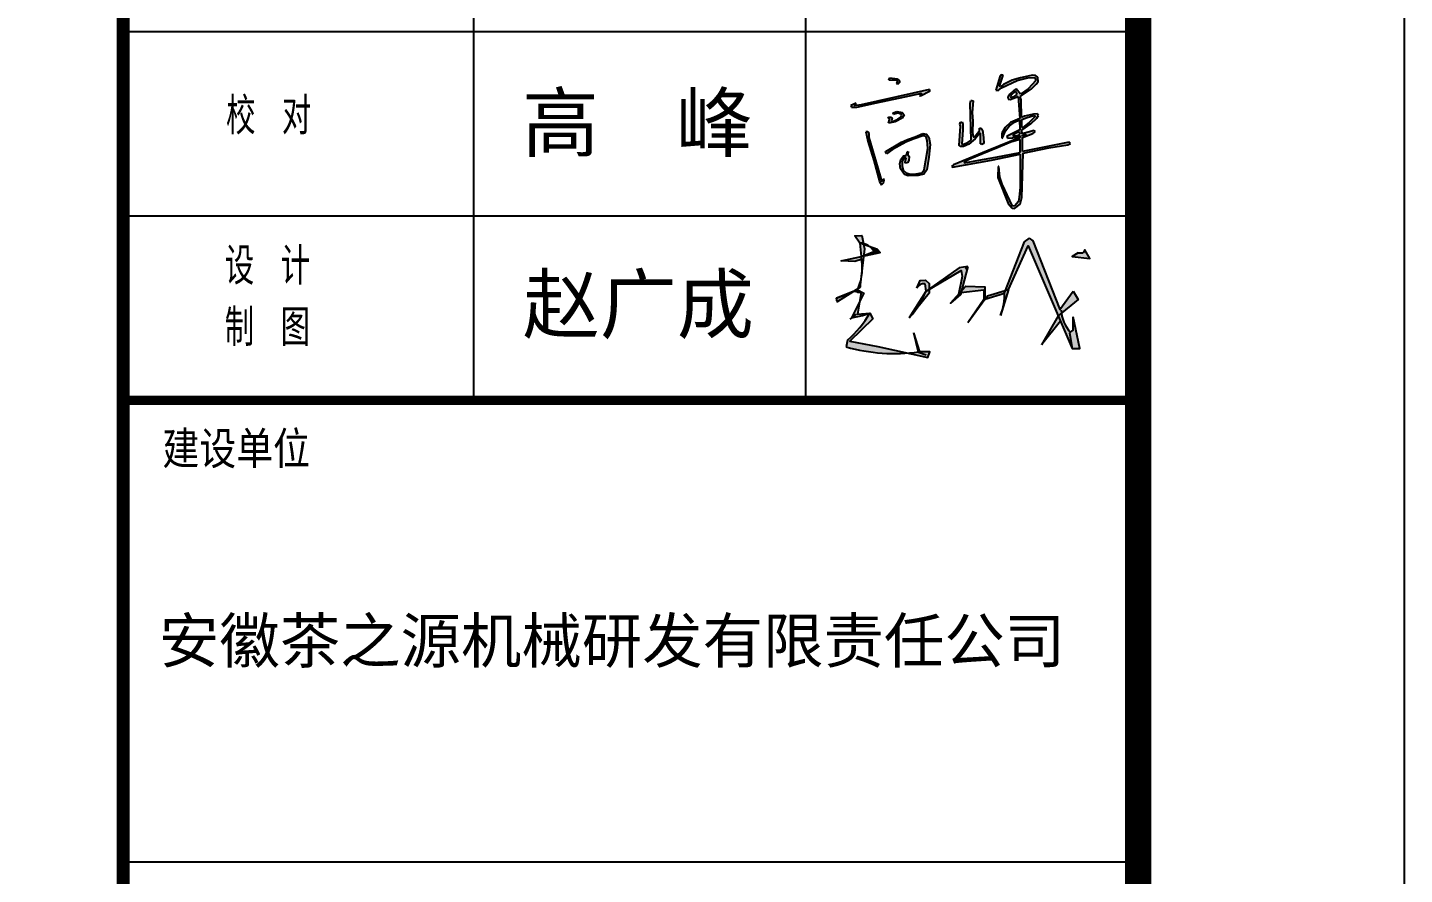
# Model space of a CAD drawing. Extents: x -21908402 to 2681150, y 103181 to 5079726.
# Drawn here: x 1506010 to 1511181, y 473378 to 476558 of the extents above; entities that cross this region are included whole.
import ezdxf

# ---------------------------------------------------------------- set-up
doc = ezdxf.new("R2010")
doc.units = 0
doc.header["$LTSCALE"] = 1000
for name, color, linetype in [('1', 140, 'Continuous'), ('PP-PM-TK', 7, 'Continuous'), ('PUB_TEXT', 7, 'Continuous'), ('PUB_TITLE', 4, 'Continuous'), ('签名', 255, 'Continuous')]:
    doc.layers.add(name, color=color, linetype=linetype)
doc.styles.add('-黑体', font='simhei.ttf', dxfattribs={"width": 0.8})
doc.styles.add('TQ', font='txt.shx', dxfattribs={"width": 0.8, "bigfont": 'hztxt.shx'})

# ---------------------------------------------------------------- blocks, each defined once
blk = doc.blocks.new('GFDD')
h = blk.add_hatch(color=256)
h.paths.add_polyline_path([(1627038, 397110), (1627036, 397215), (1626962, 397193), (1626858, 397149), (1626727, 397096), (1626624, 397053), (1626578, 397031), (1626585, 397025), (1626700, 397046), (1626840, 397072)], flags=16)
h.paths.add_polyline_path([(1627056, 397242), (1627056, 397253), (1627074, 397256), (1627085, 397258), (1627082, 397252)], flags=16)
h.paths.add_polyline_path([(1627038, 397257), (1627033, 397277), (1626996, 397263), (1626977, 397250), (1626979, 397243), (1627025, 397251)], flags=16)
h.paths.add_polyline_path([(1627050, 397312), (1627052, 397378), (1627095, 397395), (1627149, 397410), (1627162, 397404), (1627111, 397353), (1627059, 397312)], flags=16)
h.paths.add_polyline_path([(1626994, 397566), (1627013, 397580), (1627005, 397603), (1626996, 397605), (1626961, 397573), (1626957, 397562), (1626962, 397556)], flags=16)
h.paths.add_polyline_path([(1626868, 397647), (1626899, 397738), (1626882, 397741), (1626872, 397724), (1626840, 397615), (1626859, 397612), (1626885, 397636), (1627013, 397695), (1627099, 397717), (1627156, 397718), (1627165, 397694), (1627102, 397626), (1627039, 397583), (1627006, 397626), (1626986, 397614), (1626953, 397583), (1626936, 397558), (1626940, 397543), (1626957, 397540), (1627022, 397565), (1627034, 397386), (1626959, 397353), (1626916, 397313), (1626889, 397266), (1626887, 397225), (1626893, 397228), (1626917, 397286), (1626949, 397324), (1626992, 397356), (1627032, 397374), (1627034, 397293), (1626937, 397246), (1626930, 397243), (1626935, 397227), (1626976, 397228), (1627036, 397246), (1627037, 397232), (1626777, 397125), (1626495, 397010), (1626478, 396996), (1626486, 396989), (1626804, 397048), (1627037, 397095), (1627036, 396828), (1627028, 396746), (1627025, 396712), (1626994, 396676), (1626976, 396673), (1626890, 396853), (1626871, 396909), (1626864, 396996), (1626859, 396995), (1626856, 396906), (1626940, 396695), (1626971, 396657), (1626990, 396653), (1627038, 396688), (1627052, 396743), (1627062, 397103), (1627270, 397148), (1627426, 397171), (1627447, 397183), (1627436, 397192), (1627056, 397116), (1627057, 397232), (1627140, 397264), (1627159, 397278), (1627152, 397287), (1627053, 397262), (1627052, 397292), (1627124, 397341), (1627174, 397388), (1627185, 397409), (1627176, 397423), (1627146, 397422), (1627073, 397404), (1627049, 397394), (1627045, 397536), (1627036, 397565), (1627127, 397623), (1627167, 397665), (1627184, 397683), (1627181, 397722), (1627163, 397736), (1627138, 397737), (1627040, 397717), (1626973, 397696), (1626902, 397663), (1626874, 397642)])
h.paths.add_polyline_path([(1626645, 397533), (1626654, 397529), (1626648, 397435), (1626653, 397365), (1626651, 397275), (1626652, 397252), (1626655, 397236), (1626667, 397237), (1626701, 397279), (1626706, 397289), (1626707, 397306), (1626720, 397307), (1626732, 397291), (1626738, 397230), (1626742, 397181), (1626725, 397174), (1626715, 397179), (1626716, 397262), (1626711, 397269), (1626671, 397220), (1626619, 397177), (1626577, 397159), (1626549, 397157), (1626541, 397166), (1626552, 397324), (1626547, 397339), (1626551, 397355), (1626565, 397355), (1626571, 397340), (1626570, 397293), (1626562, 397178), (1626568, 397175), (1626607, 397187), (1626638, 397210), (1626632, 397509), (1626635, 397531)], flags=17)
h.paths.add_polyline_path([(1625942, 397109), (1625944, 397117), (1626074, 397193), (1626122, 397216), (1626184, 397237), (1626245, 397263), (1626277, 397259), (1626296, 397233), (1626307, 397173), (1626296, 397070), (1626278, 396968), (1626255, 396934), (1626209, 396921), (1626127, 396919), (1626098, 396930), (1626064, 396976), (1626059, 397018), (1626068, 397052), (1626089, 397081), (1626114, 397088), (1626121, 397115), (1626128, 397116), (1626124, 397093), (1626134, 397077), (1626131, 397045), (1626122, 397024), (1626104, 397022), (1626103, 397030), (1626111, 397066), (1626105, 397071), (1626094, 397065), (1626078, 397038), (1626077, 396995), (1626085, 396966), (1626111, 396943), (1626142, 396933), (1626193, 396935), (1626237, 396944), (1626258, 396969), (1626287, 397143), (1626281, 397206), (1626272, 397236), (1626262, 397246), (1626245, 397246), (1626176, 397221), (1626108, 397192), (1625999, 397133), (1625950, 397098)])
h.paths.add_polyline_path([(1625798, 397276), (1625784, 397277), (1625798, 397201), (1625848, 397044), (1625894, 396873), (1625910, 396847), (1625929, 396866), (1625933, 396889), (1625925, 396892), (1625915, 396871), (1625809, 397232), (1625811, 397263)])
h.paths.add_polyline_path([(1626009, 397418), (1626004, 397432), (1626034, 397443), (1626079, 397435), (1626095, 397415), (1626079, 397388), (1626022, 397358), (1625981, 397349), (1625968, 397347), (1625975, 397374), (1625979, 397388), (1625964, 397387), (1625966, 397399), (1625987, 397397), (1625998, 397388), (1625992, 397367), (1625994, 397359), (1626042, 397379), (1626070, 397398), (1626074, 397413), (1626067, 397421), (1626046, 397428), (1626021, 397423)])
h.paths.add_polyline_path([(1625687, 397492), (1625704, 397510), (1625660, 397490), (1625667, 397477), (1625710, 397479), (1625869, 397512), (1626101, 397561), (1626237, 397591), (1626220, 397572), (1626227, 397570), (1626306, 397611), (1626299, 397621), (1625745, 397497), (1625725, 397493)])
h.paths.add_polyline_path([(1625969, 397698), (1625979, 397716), (1626037, 397708), (1626057, 397692), (1626056, 397679), (1626041, 397663), (1626036, 397669), (1626044, 397688), (1626032, 397694)])
h = blk.add_hatch(color=7)
h.paths.add_polyline_path([(1625763, 396369), (1625765, 396361), (1625816, 396343, 0.116266)])
h.paths.add_polyline_path([(1625763, 396369, 0.057627), (1625734, 396373), (1625765, 396361)])
h.paths.add_polyline_path([(1625749, 396435), (1625694, 396432), (1625734, 396373, -0.057627), (1625763, 396369)])
h.paths.add_polyline_path([(1625765, 396361), (1625734, 396373), (1625743, 396264), (1625749, 396265), (1625766, 396272), (1625772, 396327)])
h.paths.add_polyline_path([(1625765, 396268), (1625749, 396265), (1625744, 396263), (1625743, 396264), (1625582, 396229), (1625694, 396223), (1625748, 396241, -0.038196), (1625754, 396174)])
for points in [[(1625878, 396320), (1625816, 396343, -0.103849), (1625850, 396301), (1625843, 396303), (1625766, 396272), (1625765, 396268), (1625898, 396297)], [(1625754, 396174), (1625740, 396065, 0.063244)], [(1626901, 395862), (1626878, 395785, 0.044667)], [(1625880, 395531), (1625653, 395575), (1625840, 395757), (1625816, 395802), (1625816, 395802, -0.075391), (1625634, 395584), (1625622, 395529, 0.088195), (1626119, 395479)], [(1627373, 395803), (1627346, 395781), (1627459, 395515), (1627439, 395644), (1627445, 395648, -0.153082)]]:
    blk.add_hatch(color=7).paths.add_polyline_path(points)
h = blk.add_hatch(color=7)
h.paths.add_polyline_path([(1627564, 396319), (1627549, 396293), (1627509, 396293), (1627460, 396264), (1627603, 396247)])
h.paths.add_polyline_path([(1627509, 395913), (1627469, 395983), (1627360, 395834), (1627140, 396392), (1627110, 396412), (1627070, 396382), (1626916, 395988), (1626942, 395996), (1627103, 396351), (1627346, 395781)])
h.paths.add_polyline_path([(1627469, 395774), (1627469, 395664), (1627439, 395644), (1627459, 395515), (1627522, 395515)])
h.paths.add_polyline_path([(1627364, 395739), (1627346, 395781), (1627210, 395545)])
h = blk.add_hatch(color=7)
h.paths.add_polyline_path([(1626267, 396072), (1626225, 396070), (1626199, 396010, -0.339667), (1626264, 396042), (1626272, 395983), (1626298, 396001), (1626298, 396044)])
h.paths.add_polyline_path([(1626298, 395967), (1626298, 395998), (1626273, 395984, -0.059149), (1626205, 395852)])
h.paths.add_polyline_path([(1626273, 395984), (1626272, 395983), (1626138, 395769), (1626205, 395852, 0.059149)])
h.paths.add_polyline_path([(1626611, 396183), (1626542, 396173), (1626298, 396001), (1626298, 395998), (1626559, 396151), (1626566, 396102), (1626536, 395955), (1626559, 395981)])
h.paths.add_polyline_path([(1626552, 395954), (1626559, 395981), (1626472, 395884)])
h = blk.add_hatch(color=7)
h.paths.add_polyline_path([(1625740, 396065, -0.036058), (1625720, 396005), (1625734, 396013)])
h.paths.add_polyline_path([(1625684, 395981), (1625544, 395924), (1625550, 395895)])
h.paths.add_polyline_path([(1625714, 395993), (1625684, 395981), (1625714, 395974), (1625744, 395974), (1625730, 395895), (1625766, 395967)])
h = blk.add_hatch(color=7)
h.paths.add_polyline_path([(1626751, 396018), (1626595, 396022), (1626559, 395981), (1626556, 395971), (1626741, 395993), (1626741, 395914), (1626611, 395724), (1626751, 395914)])
h.paths.add_polyline_path([(1626911, 395964, -0.057111), (1626901, 395862), (1626942, 395996), (1626771, 395944), (1626751, 395914)])
h = blk.add_hatch(color=7)
h.paths.add_polyline_path([(1625816, 395802), (1625714, 395794), (1625730, 395895), (1625666, 395764), (1625756, 395785)])
h.paths.add_polyline_path([(1626211, 395489, -0.016275), (1626119, 395479), (1626288, 395442), (1626302, 395489), (1626223, 395489), (1626172, 395644)])
for p, q in [((1625969, 397698), (1625979, 397716)), ((1626032, 397694), (1625969, 397698)), ((1625979, 397716), (1626037, 397708)), ((1626044, 397688), (1626032, 397694)), ((1626036, 397669), (1626044, 397688)), ((1626041, 397663), (1626036, 397669)), ((1626037, 397708), (1626057, 397692)), ((1626056, 397679), (1626041, 397663)), ((1626041, 397663), (1626041, 397663)), ((1626057, 397692), (1626056, 397679)), ((1626872, 397724), (1626840, 397615)), ((1626868, 397647), (1626899, 397738)), ((1626874, 397642), (1626868, 397647)), ((1626882, 397741), (1626872, 397724)), ((1626902, 397663), (1626874, 397642)), ((1626899, 397738), (1626882, 397741)), ((1626885, 397636), (1627013, 397695)), ((1626973, 397696), (1626902, 397663)), ((1627040, 397717), (1626973, 397696)), ((1627013, 397695), (1627099, 397717)), ((1627138, 397737), (1627040, 397717)), ((1627099, 397717), (1627156, 397718)), ((1627165, 397694), (1627102, 397626)), ((1627127, 397623), (1627167, 397665)), ((1627163, 397736), (1627138, 397737)), ((1627156, 397718), (1627165, 397694)), ((1627181, 397722), (1627163, 397736)), ((1627167, 397665), (1627184, 397683)), ((1627184, 397683), (1627181, 397722)), ((1626299, 397621), (1625745, 397497)), ((1625869, 397512), (1626101, 397561)), ((1626101, 397561), (1626237, 397591)), ((1626237, 397591), (1626220, 397572)), ((1626220, 397572), (1626227, 397570)), ((1626227, 397570), (1626306, 397611)), ((1626237, 397591), (1626237, 397591)), ((1626306, 397611), (1626299, 397621)), ((1626635, 397531), (1626645, 397533)), ((1626645, 397533), (1626654, 397529)), ((1626840, 397615), (1626859, 397612)), ((1626859, 397612), (1626885, 397636)), ((1626953, 397583), (1626936, 397558)), ((1626936, 397558), (1626940, 397543)), ((1626940, 397543), (1626957, 397540)), ((1626986, 397614), (1626953, 397583)), ((1626961, 397573), (1626957, 397562)), ((1626957, 397540), (1627022, 397565)), ((1626957, 397562), (1626962, 397556)), ((1626996, 397605), (1626961, 397573)), ((1626962, 397556), (1626994, 397566)), ((1627006, 397626), (1626986, 397614)), ((1626994, 397566), (1627013, 397580)), ((1627005, 397603), (1626996, 397605)), ((1627013, 397580), (1627005, 397603)), ((1627039, 397583), (1627006, 397626)), ((1627022, 397565), (1627034, 397386)), ((1627036, 397565), (1627127, 397623)), ((1627045, 397536), (1627036, 397565)), ((1627102, 397626), (1627039, 397583)), ((1627049, 397394), (1627045, 397536)), ((1625704, 397510), (1625660, 397490)), ((1625660, 397490), (1625667, 397477)), ((1625667, 397477), (1625710, 397479)), ((1625687, 397492), (1625704, 397510)), ((1625725, 397493), (1625687, 397492)), ((1625710, 397479), (1625869, 397512)), ((1625745, 397497), (1625725, 397493)), ((1626004, 397432), (1626034, 397443)), ((1626009, 397418), (1626004, 397432)), ((1626021, 397423), (1626009, 397418)), ((1626046, 397428), (1626021, 397423)), ((1626034, 397443), (1626079, 397435)), ((1626067, 397421), (1626046, 397428)), ((1626074, 397413), (1626067, 397421)), ((1626079, 397435), (1626095, 397415)), ((1626632, 397509), (1626635, 397531)), ((1626638, 397210), (1626632, 397509)), ((1626654, 397529), (1626648, 397435)), ((1626648, 397435), (1626653, 397365)), ((1627146, 397422), (1627073, 397404)), ((1627176, 397423), (1627146, 397422)), ((1627185, 397409), (1627176, 397423)), ((1625964, 397387), (1625966, 397399)), ((1625979, 397388), (1625964, 397387)), ((1625966, 397399), (1625987, 397397)), ((1625968, 397347), (1625975, 397374)), ((1625981, 397349), (1625968, 397347)), ((1625975, 397374), (1625979, 397388)), ((1626022, 397358), (1625981, 397349)), ((1625987, 397397), (1625998, 397388)), ((1625998, 397388), (1625992, 397367)), ((1625992, 397367), (1625994, 397359)), ((1625994, 397359), (1626042, 397379)), ((1626079, 397388), (1626022, 397358)), ((1626042, 397379), (1626070, 397398)), ((1626070, 397398), (1626074, 397413)), ((1626095, 397415), (1626079, 397388)), ((1626541, 397166), (1626552, 397324)), ((1626547, 397339), (1626551, 397355)), ((1626552, 397324), (1626547, 397339)), ((1626551, 397355), (1626565, 397355)), ((1626565, 397355), (1626571, 397340)), ((1626571, 397340), (1626570, 397293)), ((1626653, 397365), (1626651, 397275)), ((1626916, 397313), (1626889, 397266)), ((1626959, 397353), (1626916, 397313)), ((1626917, 397286), (1626949, 397324)), ((1626949, 397324), (1626992, 397356)), ((1627034, 397386), (1626959, 397353)), ((1626992, 397356), (1627032, 397374)), ((1627032, 397374), (1627034, 397293)), ((1627073, 397404), (1627049, 397394)), ((1627050, 397312), (1627052, 397378)), ((1627059, 397312), (1627050, 397312)), ((1627052, 397378), (1627095, 397395)), ((1627052, 397292), (1627124, 397341)), ((1627111, 397353), (1627059, 397312)), ((1627095, 397395), (1627149, 397410)), ((1627162, 397404), (1627111, 397353)), ((1627124, 397341), (1627174, 397388)), ((1627149, 397410), (1627162, 397404)), ((1627174, 397388), (1627185, 397409)), ((1625784, 397277), (1625798, 397201)), ((1625798, 397276), (1625784, 397277)), ((1625811, 397263), (1625798, 397276)), ((1625798, 397201), (1625848, 397044)), ((1625809, 397232), (1625811, 397263)), ((1625915, 396871), (1625809, 397232)), ((1626074, 397193), (1626122, 397216)), ((1626176, 397221), (1626108, 397192)), ((1626122, 397216), (1626184, 397237)), ((1626245, 397246), (1626176, 397221)), ((1626184, 397237), (1626245, 397263)), ((1626245, 397263), (1626277, 397259)), ((1626262, 397246), (1626245, 397246)), ((1626272, 397236), (1626262, 397246)), ((1626281, 397206), (1626272, 397236)), ((1626277, 397259), (1626296, 397233)), ((1626287, 397143), (1626281, 397206)), ((1626296, 397233), (1626307, 397173)), ((1626570, 397293), (1626562, 397178)), ((1626607, 397187), (1626638, 397210)), ((1626671, 397220), (1626619, 397177)), ((1626651, 397275), (1626652, 397252)), ((1626652, 397252), (1626655, 397236)), ((1626655, 397236), (1626667, 397237)), ((1626667, 397237), (1626701, 397279)), ((1626711, 397269), (1626671, 397220)), ((1626701, 397279), (1626706, 397289)), ((1626706, 397289), (1626707, 397306)), ((1626707, 397306), (1626720, 397307)), ((1626716, 397262), (1626711, 397269)), ((1626715, 397179), (1626716, 397262)), ((1626720, 397307), (1626732, 397291)), ((1626732, 397291), (1626738, 397230)), ((1626738, 397230), (1626742, 397181)), ((1627037, 397232), (1626777, 397125)), ((1626889, 397266), (1626887, 397225)), ((1626887, 397225), (1626893, 397228)), ((1626893, 397228), (1626917, 397286)), ((1626937, 397246), (1626930, 397243)), ((1626930, 397243), (1626935, 397227)), ((1626935, 397227), (1626976, 397228)), ((1627034, 397293), (1626937, 397246)), ((1627036, 397215), (1626962, 397193)), ((1626976, 397228), (1627036, 397246)), ((1626996, 397263), (1626977, 397250)), ((1626977, 397250), (1626979, 397243)), ((1626979, 397243), (1627025, 397251)), ((1627033, 397277), (1626996, 397263)), ((1627025, 397251), (1627038, 397257)), ((1627038, 397257), (1627033, 397277)), ((1627036, 397246), (1627037, 397232)), ((1627038, 397110), (1627036, 397215)), ((1627053, 397262), (1627052, 397292)), ((1627152, 397287), (1627053, 397262)), ((1627056, 397253), (1627074, 397256)), ((1627056, 397242), (1627056, 397253)), ((1627082, 397252), (1627056, 397242)), ((1627056, 397116), (1627057, 397232)), ((1627057, 397232), (1627140, 397264)), ((1627074, 397256), (1627085, 397258)), ((1627085, 397258), (1627082, 397252)), ((1627140, 397264), (1627159, 397278)), ((1627159, 397278), (1627152, 397287)), ((1625942, 397109), (1625944, 397117)), ((1625950, 397098), (1625942, 397109)), ((1625944, 397117), (1626074, 397193)), ((1625999, 397133), (1625950, 397098)), ((1626108, 397192), (1625999, 397133)), ((1626089, 397081), (1626114, 397088)), ((1626114, 397088), (1626121, 397115)), ((1626121, 397115), (1626128, 397116)), ((1626128, 397116), (1626124, 397093)), ((1626124, 397093), (1626134, 397077)), ((1626258, 396969), (1626287, 397143)), ((1626307, 397173), (1626296, 397070)), ((1626777, 397125), (1626495, 397010)), ((1626549, 397157), (1626541, 397166)), ((1626577, 397159), (1626549, 397157)), ((1626562, 397178), (1626568, 397175)), ((1626568, 397175), (1626607, 397187)), ((1626619, 397177), (1626577, 397159)), ((1626727, 397096), (1626624, 397053)), ((1626725, 397174), (1626715, 397179)), ((1626742, 397181), (1626725, 397174)), ((1626858, 397149), (1626727, 397096)), ((1626804, 397048), (1627037, 397095)), ((1626840, 397072), (1627038, 397110)), ((1626962, 397193), (1626858, 397149)), ((1627037, 397095), (1627036, 396828)), ((1627052, 396743), (1627062, 397103)), ((1627436, 397192), (1627056, 397116)), ((1627062, 397103), (1627270, 397148)), ((1627270, 397148), (1627426, 397171)), ((1627426, 397171), (1627447, 397183)), ((1627447, 397183), (1627436, 397192)), ((1625848, 397044), (1625894, 396873)), ((1626059, 397018), (1626068, 397052)), ((1626064, 396976), (1626059, 397018)), ((1626098, 396930), (1626064, 396976)), ((1626068, 397052), (1626089, 397081)), ((1626078, 397038), (1626077, 396995)), ((1626077, 396995), (1626085, 396966)), ((1626094, 397065), (1626078, 397038)), ((1626105, 397071), (1626094, 397065)), ((1626103, 397030), (1626111, 397066)), ((1626104, 397022), (1626103, 397030)), ((1626122, 397024), (1626104, 397022)), ((1626111, 397066), (1626105, 397071)), ((1626131, 397045), (1626122, 397024)), ((1626134, 397077), (1626131, 397045)), ((1626296, 397070), (1626278, 396968)), ((1626495, 397010), (1626478, 396996)), ((1626478, 396996), (1626486, 396989)), ((1626486, 396989), (1626804, 397048)), ((1626624, 397053), (1626578, 397031)), ((1626578, 397031), (1626585, 397025)), ((1626585, 397025), (1626700, 397046)), ((1626700, 397046), (1626840, 397072)), ((1626859, 396995), (1626856, 396906)), ((1626864, 396996), (1626859, 396995)), ((1626871, 396909), (1626864, 396996)), ((1625894, 396873), (1625910, 396847)), ((1625910, 396847), (1625929, 396866)), ((1625925, 396892), (1625915, 396871)), ((1625933, 396889), (1625925, 396892)), ((1625929, 396866), (1625933, 396889)), ((1626085, 396966), (1626111, 396943)), ((1626127, 396919), (1626098, 396930)), ((1626111, 396943), (1626142, 396933)), ((1626209, 396921), (1626127, 396919)), ((1626142, 396933), (1626193, 396935)), ((1626193, 396935), (1626237, 396944)), ((1626255, 396934), (1626209, 396921)), ((1626237, 396944), (1626258, 396969)), ((1626278, 396968), (1626255, 396934)), ((1626856, 396906), (1626940, 396695)), ((1626890, 396853), (1626871, 396909)), ((1626976, 396673), (1626890, 396853)), ((1627036, 396828), (1627028, 396746)), ((1626940, 396695), (1626971, 396657)), ((1626971, 396657), (1626990, 396653)), ((1626994, 396676), (1626976, 396673)), ((1626990, 396653), (1627038, 396688)), ((1627025, 396712), (1626994, 396676)), ((1627028, 396746), (1627025, 396712)), ((1627038, 396688), (1627052, 396743))]:
    blk.add_line(p, q)
at = {"color": 7}
for points in [[(1625694, 396223), (1625582, 396229), (1625898, 396297), (1625878, 396320), (1625734, 396373), (1625694, 396432), (1625749, 396435), (1625772, 396327), (1625734, 396013), (1625550, 395895), (1625544, 395924), (1625714, 395993), (1625766, 395967), (1625666, 395764), (1625756, 395785), (1625816, 395802), (1625840, 395757), (1625653, 395575), (1625880, 395531), (1626288, 395442), (1626302, 395489), (1626223, 395489), (1626172, 395644)], [(1625843, 396303), (1625850, 396301)], [(1626942, 395996), (1627103, 396351), (1627459, 395515), (1627522, 395515), (1627469, 395774)], [(1627509, 396293), (1627460, 396264), (1627603, 396247), (1627564, 396319), (1627549, 396293)], [(1626197, 396006), (1626225, 396070), (1626267, 396072), (1626298, 396044), (1626298, 395967), (1626138, 395769), (1626272, 395983), (1626559, 396151), (1626566, 396102), (1626536, 395955), (1626472, 395884), (1626595, 396022), (1626751, 396018), (1626751, 395914), (1626611, 395724)], [(1625714, 395974), (1625684, 395981)], [(1626771, 395944), (1626942, 395996), (1626878, 395785)], [(1627469, 395983), (1627509, 395913), (1627346, 395781), (1627210, 395545)]]:
    blk.add_lwpolyline(points, dxfattribs=at)
for points in [[(1625734, 396373, 0), (1625694, 396432, 0)], [(1625734, 396373, 0), (1625744, 396263, 0), (1625843, 396303, 0)], [(1627110, 396412, 0), (1627070, 396382, 0), (1626911, 395974, 0)], [(1627110, 396412, 0), (1627140, 396392, 0), (1627360, 395834, 0), (1627469, 395983, 0)], [(1625754, 396243, 0), (1625694, 396223, 0)], [(1627509, 396293, 0), (1627549, 396293, 0)], [(1626611, 396183, 0), (1626542, 396173, 0), (1626272, 395983, 0), (1626264, 396042, 0)], [(1626611, 396183, 0), (1626552, 395954, 0), (1626472, 395884, 0)], [(1626611, 396183, 0), (1626591, 396163, 0)], [(1625714, 395993, 0), (1625544, 395924, 0)], [(1625714, 395974, 0), (1625744, 395974, 0), (1625714, 395794, 0), (1625816, 395802, 0)], [(1625724, 396003, 0), (1625744, 396023, 0)], [(1626556, 395971, 0), (1626741, 395993, 0), (1626741, 395914, 0), (1626611, 395724, 0)], [(1626911, 395964, 0), (1626751, 395914, 0), (1626771, 395944, 0)], [(1625704, 395794, 0), (1625654, 395754, 0)], [(1627439, 395644, 0), (1627469, 395664, 0), (1627469, 395774, 0)], [(1626212, 395485, 0), (1626172, 395644, 0)], [(1627364, 395739, 0), (1627210, 395545, 0)], [(1627439, 395644, 0), (1627459, 395515, 0)], [(1625634, 395584, 0), (1625622, 395529, 0)], [(1626212, 395485, 0), (1626272, 395465, 0)]]:
    blk.add_polyline3d(points, dxfattribs=at)
for centre, radius, start, end in [((1625734, 396243), 130, 26.565, 90), ((1625315, 396173), 439, 337.435, 11.56), ((1625684, 396203), 628, 316.273, 339.55), ((1626252, 395983), 59.8, 78.69, 158.199), ((1626462, 395954), 449, 337.964, 2.545), ((1625005, 396293), 948, 311.583, 328.829), ((1627656, 395840), 286, 182.2891, 222.8388), ((1626013, 396901), 1426, 254.11, 278.017)]:
    blk.add_arc(centre, radius, start, end, dxfattribs=at)
at = {"layer": '1'}
blk.add_line((1619746, 391344), (1627996, 391344), dxfattribs=at)
at = {"layer": 'PP-PM-TK', "color": 4}
for points, const_width in [([(1619746, 456797), (1619746, 370697)], 105), ([(1619746, 395094), (1627996, 395094)], 30)]:
    blk.add_lwpolyline(points, dxfattribs=dict(at, const_width=const_width))
at = {"layer": 'PUB_TITLE', "color": 4}
for p, q in [((1622596, 395094), (1622596, 405594)), ((1625296, 395094), (1625296, 405594)), ((1619746, 398094), (1627996, 398094)), ((1619746, 396594), (1627996, 396594)), ((1619746, 395094), (1627996, 395094))]:
    blk.add_line(p, q, dxfattribs=at)
at = {"layer": 'PUB_TITLE', "color": 4, "lineweight": 40, "const_width": 75}
blk.add_lwpolyline([(1619746, 395094), (1627996, 395094)], dxfattribs=at)
at = {"layer": 'PUB_TEXT', "color": 2, "style": 'TQ'}
blk.add_text('建设单位', height=300, dxfattribs=at).set_placement((1620065, 394543))
at = {"layer": 'PUB_TEXT', "color": 2, "char_height": 300, "width": 2519.75, "attachment_point": 1, "style": 'TQ'}
for s, insert in [('校 对', (1620582, 397556)), ('设 计 \\P制 图', (1620572, 396336))]:
    blk.add_mtext(s, dxfattribs=dict(at, insert=insert))
at = {"layer": 'PUB_TITLE', "color": 255, "style": '-黑体'}
blk.add_text('安徽茶之源机械研发有限责任公司', height=360, dxfattribs=at).set_placement((1620037, 392961))
at = {"layer": '签名', "linetype": 'Continuous', "style": '-黑体'}
for s, p in [('高  峰', (1622988, 397122)), ('赵广成', (1622995, 395647))]:
    blk.add_text(s, height=459, dxfattribs=at).set_placement(p)

msp = doc.modelspace()

# ---------------------------------------------------------------- linework, layer by layer
at = {"layer": 'PUB_TITLE'}
msp.add_lwpolyline([(1451781, 462886.5), (1511181, 462886.5), (1511181, 504886.5), (1451781, 504886.5)], close=True, dxfattribs=at)
at = {"layer": 'PUB_TITLE', "const_width": 100}
msp.add_lwpolyline([(1454281, 463886.5), (1510181, 463886.5), (1510181, 503886.5), (1454281, 503886.5)], close=True, dxfattribs=at)

# ---------------------------------------------------------------- block references
at = {"layer": 'PUB_TITLE', "xscale": 0.4620000000286382, "yscale": 0.4619999999958964, "zscale": 0.4620000000000001}
msp.add_blockref('GFDD', (758046.7, 292624.3), dxfattribs=at)

doc.saveas('drawing.dxf')
